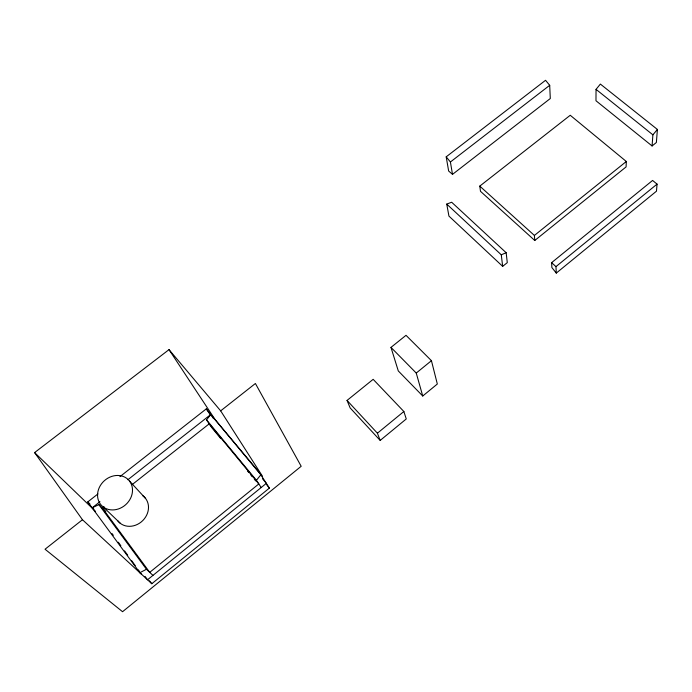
<?xml version="1.0" encoding="UTF-8"?>
<svg xmlns="http://www.w3.org/2000/svg" width="692" height="692" viewBox="0 0 692 692"><rect width="100%" height="100%" fill="white"/><g stroke="black" fill="none" stroke-linecap="round" stroke-linejoin="round"><path stroke-width="1.04" d="M596.046 89.363L595.976 100.747L652.08 145.96L656.379 142.491L657.4 129.447L600.362 84.078L596.046 89.363L652.893 134.836L652.08 145.96M626.321 161.487L626.087 166.902L534.769 240.487L480.499 191.329L479.781 186.113L570.243 115.27L626.321 161.487L534.397 235.444L534.769 240.487M657.063 184.124L656.474 191.182L556.282 273.098L551.879 267.545L551.619 262.657L652.591 180.439L657.063 184.124L555.97 266.619L556.282 273.098M220.748 438.538L211.839 427.734L206.536 419.871L210.775 414.499L206.303 408.868L119.941 476.65M261.178 487.54L256.421 480.283L260.858 474.816L210.775 414.499L127.864 479.746M652.893 134.836L657.4 129.447M380.176 440.432L406.265 418.963L403.86 411.506L373.161 379.328L347.047 400.426L350.143 407.917L380.176 440.432L377.408 433.209L347.047 400.426M377.408 433.209L403.86 411.506M422.734 396.006L437.327 384.025L431.436 360.688L406.014 335.317L390.98 347.393L398.289 370.938L422.734 396.006L416.247 373.057L390.98 347.393M97.935 493.932L87.772 501.908L139.853 572.699L151.799 583.728L269.37 488.102L260.858 474.816M416.247 373.057L431.436 360.688M502.669 266.359L507.288 262.64L506.155 252.718L451.66 202.237L446.747 204.097L448.935 216.094L502.669 266.359L501.276 254.803L446.747 204.097M104.094 506.734L102.399 508.075L149.723 572.353L258.817 483.942L209.209 423.833L132.068 484.677M93.818 509.156L92.321 507.712L99.942 501.717M82.469 519.735L45.041 549.223L122.553 611.711L301.184 466.278L255.4 383.498L220.67 410.858L262.51 476.304L215.134 419.629L169.012 349.633L34.6 452.585L82.469 519.735L141.505 574.265M452.499 174.375L550.296 98.532L549.699 85.306L545.556 80.289L446.193 156.833L448.65 171.019L452.499 174.375L450.406 161.997L446.193 156.833M450.406 161.997L549.699 85.306M139.853 572.699L146.462 569.274L152.941 575.398M92.321 507.712L98.895 504.624L105.841 511.474M501.276 254.803L506.155 252.718M479.781 186.113L534.397 235.444M551.619 262.657L555.97 266.619M103.367 507.063L120.546 523.524M34.6 452.585L95.47 511.319M87.772 501.908L89.951 504.018M129.56 481.122A18.589 16.054 -42.4 0 1 116.204 509.554A18.589 16.054 -42.4 0 1 99.354 487.393A18.589 16.054 -42.4 0 1 129.56 481.122L145.597 498.465M169.012 349.633L220.67 410.858M262.467 478.691L266.333 483.353L147.526 579.792L145.078 576.445M206.536 419.871L256.421 480.283M247.477 470.923L248.843 472.593M250.902 475.084L252.269 476.745M254.327 479.236L255.694 480.897M266.749 484.781L269.37 488.102M149.437 580.744L151.799 583.728M98.895 504.624L146.462 569.274M112.052 533.584L113.298 535.314M118.315 542.234L120.823 545.703M124.586 550.893L127.717 555.218M131.471 560.416L135.234 565.606M138.365 569.931L139.62 571.661M210.775 414.499L213.551 418.703M206.303 408.868L210.411 415.07M142.69 495.645A17.854 15.57 -43.4 0 1 142.786 520.557A17.854 15.57 -43.4 0 1 117.657 520.644"/></g></svg>
